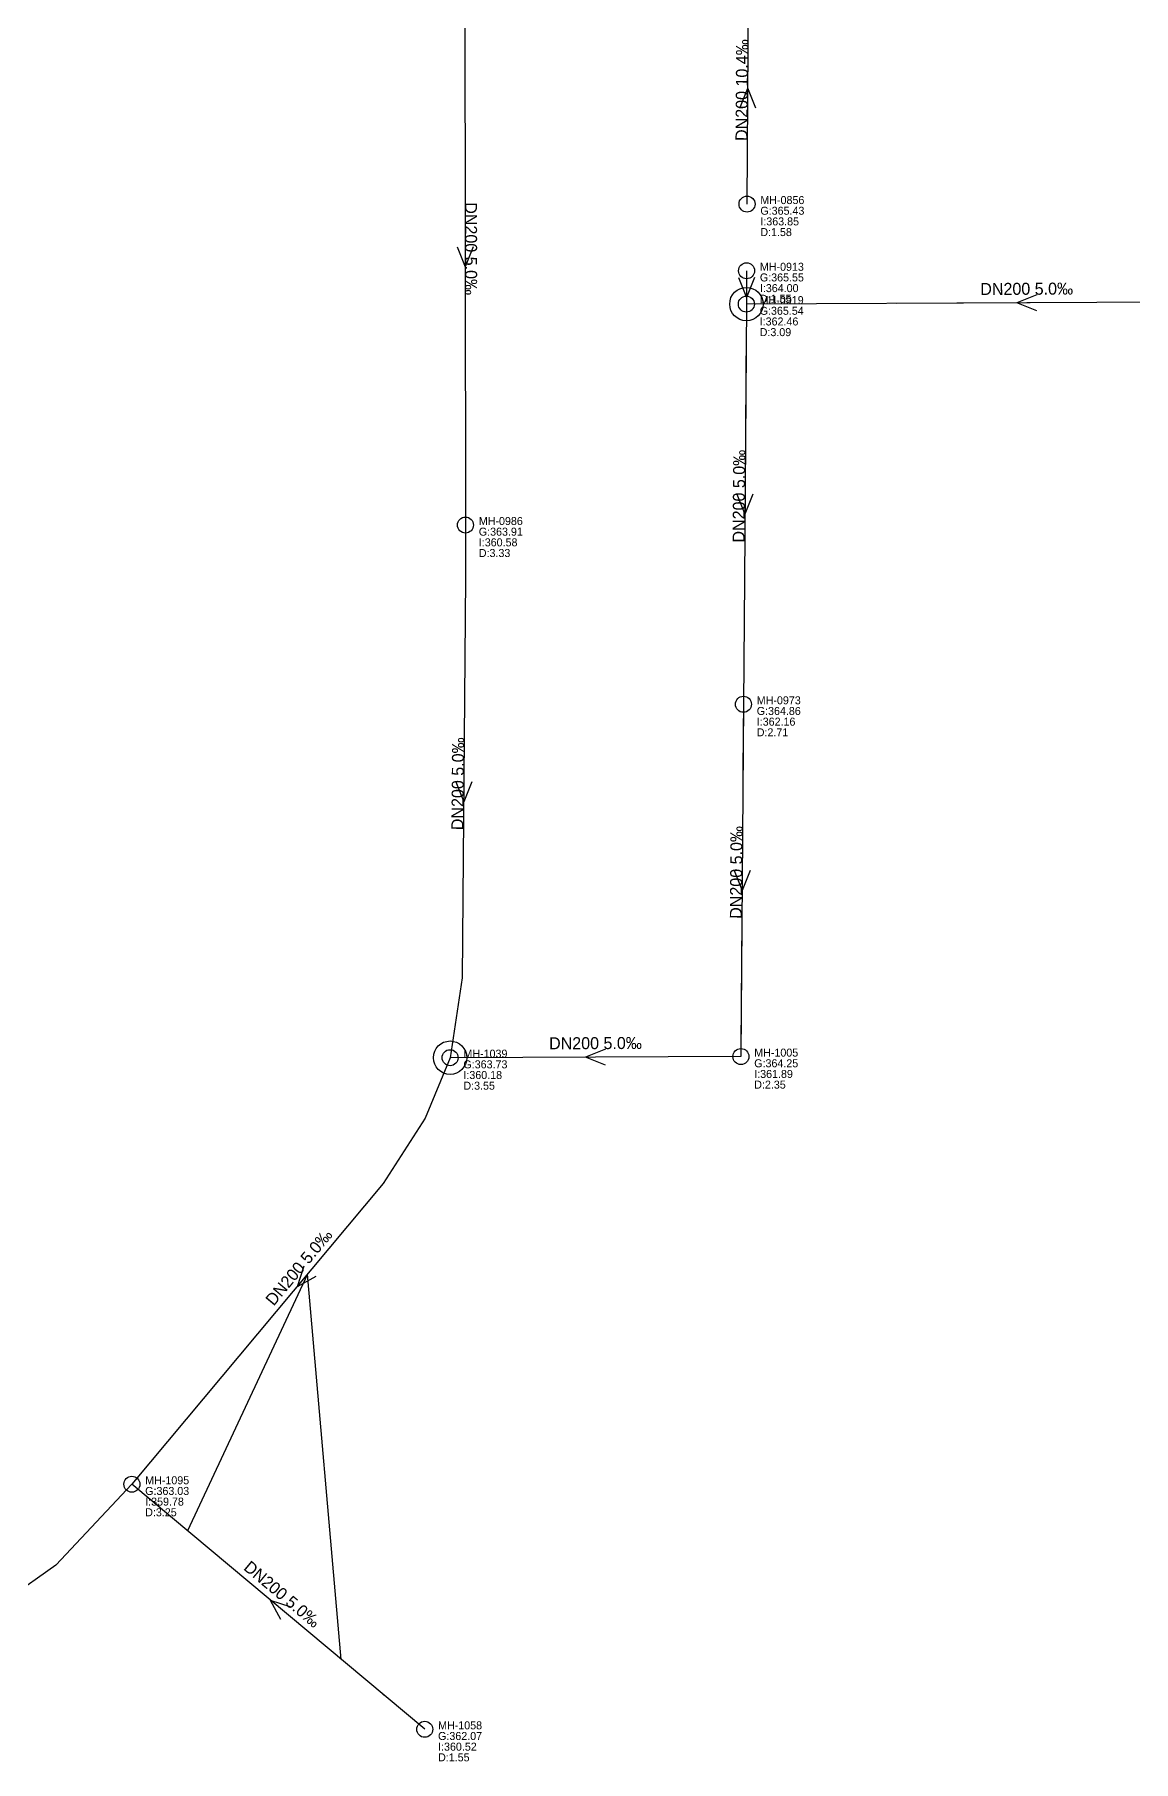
# Model space of a CAD drawing. Header units: metres. Extents: x 449913 to 451990, y 2566939 to 2570822.
# Drawn here: x 451180.3 to 451345.2, y 2568888.6 to 2569147.5 of the extents above; entities that cross this region are included whole.
import ezdxf
from ezdxf.enums import TextEntityAlignment as Align

# ---------------------------------------------------------------- set-up
doc = ezdxf.new("R2010")
doc.units = ezdxf.units.M
for name, color, linetype in [('SEW-DROP', 6, 'Continuous'), ('SEW-LABEL', 2, 'Continuous'), ('SEW-MH', 7, 'Continuous'), ('SEW-MH-LABEL', 8, 'Continuous'), ('SEW-PIPE-DN200', 3, 'Continuous'), ('SEW-RIDER', 8, 'Continuous')]:
    doc.layers.add(name, color=color, linetype=linetype)

msp = doc.modelspace()

# ---------------------------------------------------------------- linework, layer by layer
at = {"layer": 'SEW-DROP'}
for centre in [(451287.09, 2569107.11), (451242.65, 2568994.13)]:
    msp.add_circle(centre, 2.5, dxfattribs=at)
at = {"layer": 'SEW-LABEL'}
for p, q in [((451286.1, 2569136.5), (451287.32, 2569139.49)), ((451288.5, 2569136.48), (451287.32, 2569139.49)), ((451243.69, 2569115.71), (451244.9, 2569112.72)), ((451246.09, 2569115.72), (451244.9, 2569112.72)), ((451285.91, 2569111.12), (451287.09, 2569108.11)), ((451288.31, 2569111.1), (451287.09, 2569108.11)), ((451330.64, 2569108.52), (451327.64, 2569107.3)), ((451330.65, 2569106.12), (451327.64, 2569107.3)), ((451285.68, 2569078.62), (451286.86, 2569075.61)), ((451288.08, 2569078.6), (451286.86, 2569075.61)), ((451243.51, 2569035.5), (451244.69, 2569032.49)), ((451245.91, 2569035.48), (451244.69, 2569032.49)), ((451285.27, 2569022.21), (451286.45, 2569019.2)), ((451287.67, 2569022.19), (451286.45, 2569019.2)), ((451265.95, 2568995.42), (451262.96, 2568994.2)), ((451265.96, 2568993.02), (451262.96, 2568994.2)), ((451220.7, 2568962.86), (451219.7, 2568959.79)), ((451222.54, 2568961.32), (451219.7, 2568959.79)), ((451217.27, 2568909.92), (451215.74, 2568912.76)), ((451218.81, 2568911.76), (451215.74, 2568912.76))]:
    msp.add_line(p, q, dxfattribs=at)
at = {"layer": 'SEW-MH'}
for centre in [(451287.19, 2569122.11), (451287.12, 2569112.11), (451287.09, 2569107.11), (451244.96, 2569073.99), (451286.65, 2569047.11), (451242.65, 2568994.13), (451286.27, 2568994.29), (451194.92, 2568930.17), (451238.85, 2568893.43)]:
    msp.add_circle(centre, 1.2, dxfattribs=at)
at = {"layer": 'SEW-PIPE-DN200'}
for points in [[(451244.84, 2569154.44), (451244.96, 2569073.99)], [(451287.19, 2569122.11), (451287.42, 2569153.87)], [(451287.12, 2569112.11), (451287.09, 2569107.11)], [(451287.09, 2569107.11), (451286.79, 2569065.88), (451286.65, 2569047.11)], [(451371.2, 2569107.51), (451287.09, 2569107.11)], [(451244.96, 2569073.99), (451244.97, 2569066.02), (451244.47, 2569006.08), (451242.65, 2568994.13)], [(451286.65, 2569047.11), (451286.27, 2568994.29), (451286.27, 2568994.29)], [(451286.27, 2568994.29), (451242.65, 2568994.13)], [(451242.65, 2568994.13), (451238.92, 2568985.06), (451232.63, 2568975.25), (451194.92, 2568930.17)], [(451194.92, 2568930.17), (451183.53, 2568918.02), (451176.48, 2568913.05), (451163.25, 2568907.17), (451141.67, 2568902.63), (451119.46, 2568901.19)], [(451238.85, 2568893.43), (451194.92, 2568930.17)]]:
    msp.add_lwpolyline(points, dxfattribs=at)
at = {"layer": 'SEW-RIDER'}
for points in [[(451329.66, 2569107.31), (451329.64, 2569107.31), (451309.66, 2569107.22)], [(451287.05, 2569102.9), (451287, 2569095.86), (451286.84, 2569072.87)], [(451286.67, 2569050.05), (451286.67, 2569049.9)], [(451286.64, 2569045.05), (451286.63, 2569044.9), (451286.56, 2569034.87)], [(451286.42, 2569014.87), (451286.28, 2568995.87)], [(451284.66, 2568994.28), (451284.64, 2568994.28)], [(451226.31, 2568903.92), (451221.27, 2568961.68), (451203.25, 2568923.2)], [(451232.88, 2568898.43), (451232.66, 2568898.61), (451232.45, 2568898.78)]]:
    msp.add_lwpolyline(points, dxfattribs=at)

# ---------------------------------------------------------------- texts
at = {"layer": 'SEW-LABEL'}
for s, rotation, p in [('DN200 10.4‰', 89.5854, (451287.31, 2569139.19)), ('DN200 5.0‰', -89.9158, (451244.9, 2569115.42)), ('DN200 5.0‰', 0.2733, (451329.14, 2569108.51)), ('DN200 5.0‰', 89.5856, (451286.87, 2569078.31)), ('DN200 5.0‰', 89.5237, (451244.7, 2569035.19)), ('DN200 5.0‰', 89.5853, (451286.46, 2569021.9)), ('DN200 5.0‰', 0.2137, (451264.46, 2568995.41)), ('DN200 5.0‰', 50.0865, (451220.66, 2568962.14)), ('DN200 5.0‰', 320.096, (451216.89, 2568913))]:
    msp.add_text(s, height=1.8, rotation=rotation, dxfattribs=at).set_placement(p, align=Align.CENTER)
at = {"layer": 'SEW-MH-LABEL'}
for s, p in [('G:365.43', (451289.19, 2569120.51)), ('MH-0856', (451289.19, 2569122.11)), ('D:1.58', (451289.19, 2569117.31)), ('I:363.85', (451289.19, 2569118.91)), ('MH-0913', (451289.12, 2569112.11)), ('G:365.55', (451289.12, 2569110.51)), ('MH-0919', (451289.09, 2569107.11)), ('D:1.55', (451289.12, 2569107.31)), ('I:364.00', (451289.12, 2569108.91)), ('G:365.54', (451289.09, 2569105.51)), ('D:3.09', (451289.09, 2569102.31)), ('I:362.46', (451289.09, 2569103.91)), ('MH-0986', (451246.96, 2569073.99)), ('G:363.91', (451246.96, 2569072.39)), ('I:360.58', (451246.96, 2569070.79)), ('D:3.33', (451246.96, 2569069.19)), ('G:364.86', (451288.65, 2569045.51)), ('MH-0973', (451288.65, 2569047.11)), ('D:2.71', (451288.65, 2569042.31)), ('I:362.16', (451288.65, 2569043.91)), ('MH-1039', (451244.65, 2568994.13)), ('MH-1005', (451288.27, 2568994.29)), ('G:363.73', (451244.65, 2568992.53)), ('I:360.18', (451244.65, 2568990.93)), ('G:364.25', (451288.27, 2568992.69)), ('I:361.89', (451288.27, 2568991.09)), ('D:3.55', (451244.65, 2568989.33)), ('D:2.35', (451288.27, 2568989.49)), ('G:363.03', (451196.92, 2568928.57)), ('MH-1095', (451196.92, 2568930.17)), ('I:359.78', (451196.92, 2568926.97)), ('D:3.25', (451196.92, 2568925.37)), ('MH-1058', (451240.85, 2568893.43)), ('G:362.07', (451240.85, 2568891.83)), ('I:360.52', (451240.85, 2568890.23)), ('D:1.55', (451240.85, 2568888.63))]:
    msp.add_text(s, height=1.2, dxfattribs=at).set_placement(p)

doc.saveas('drawing.dxf')
